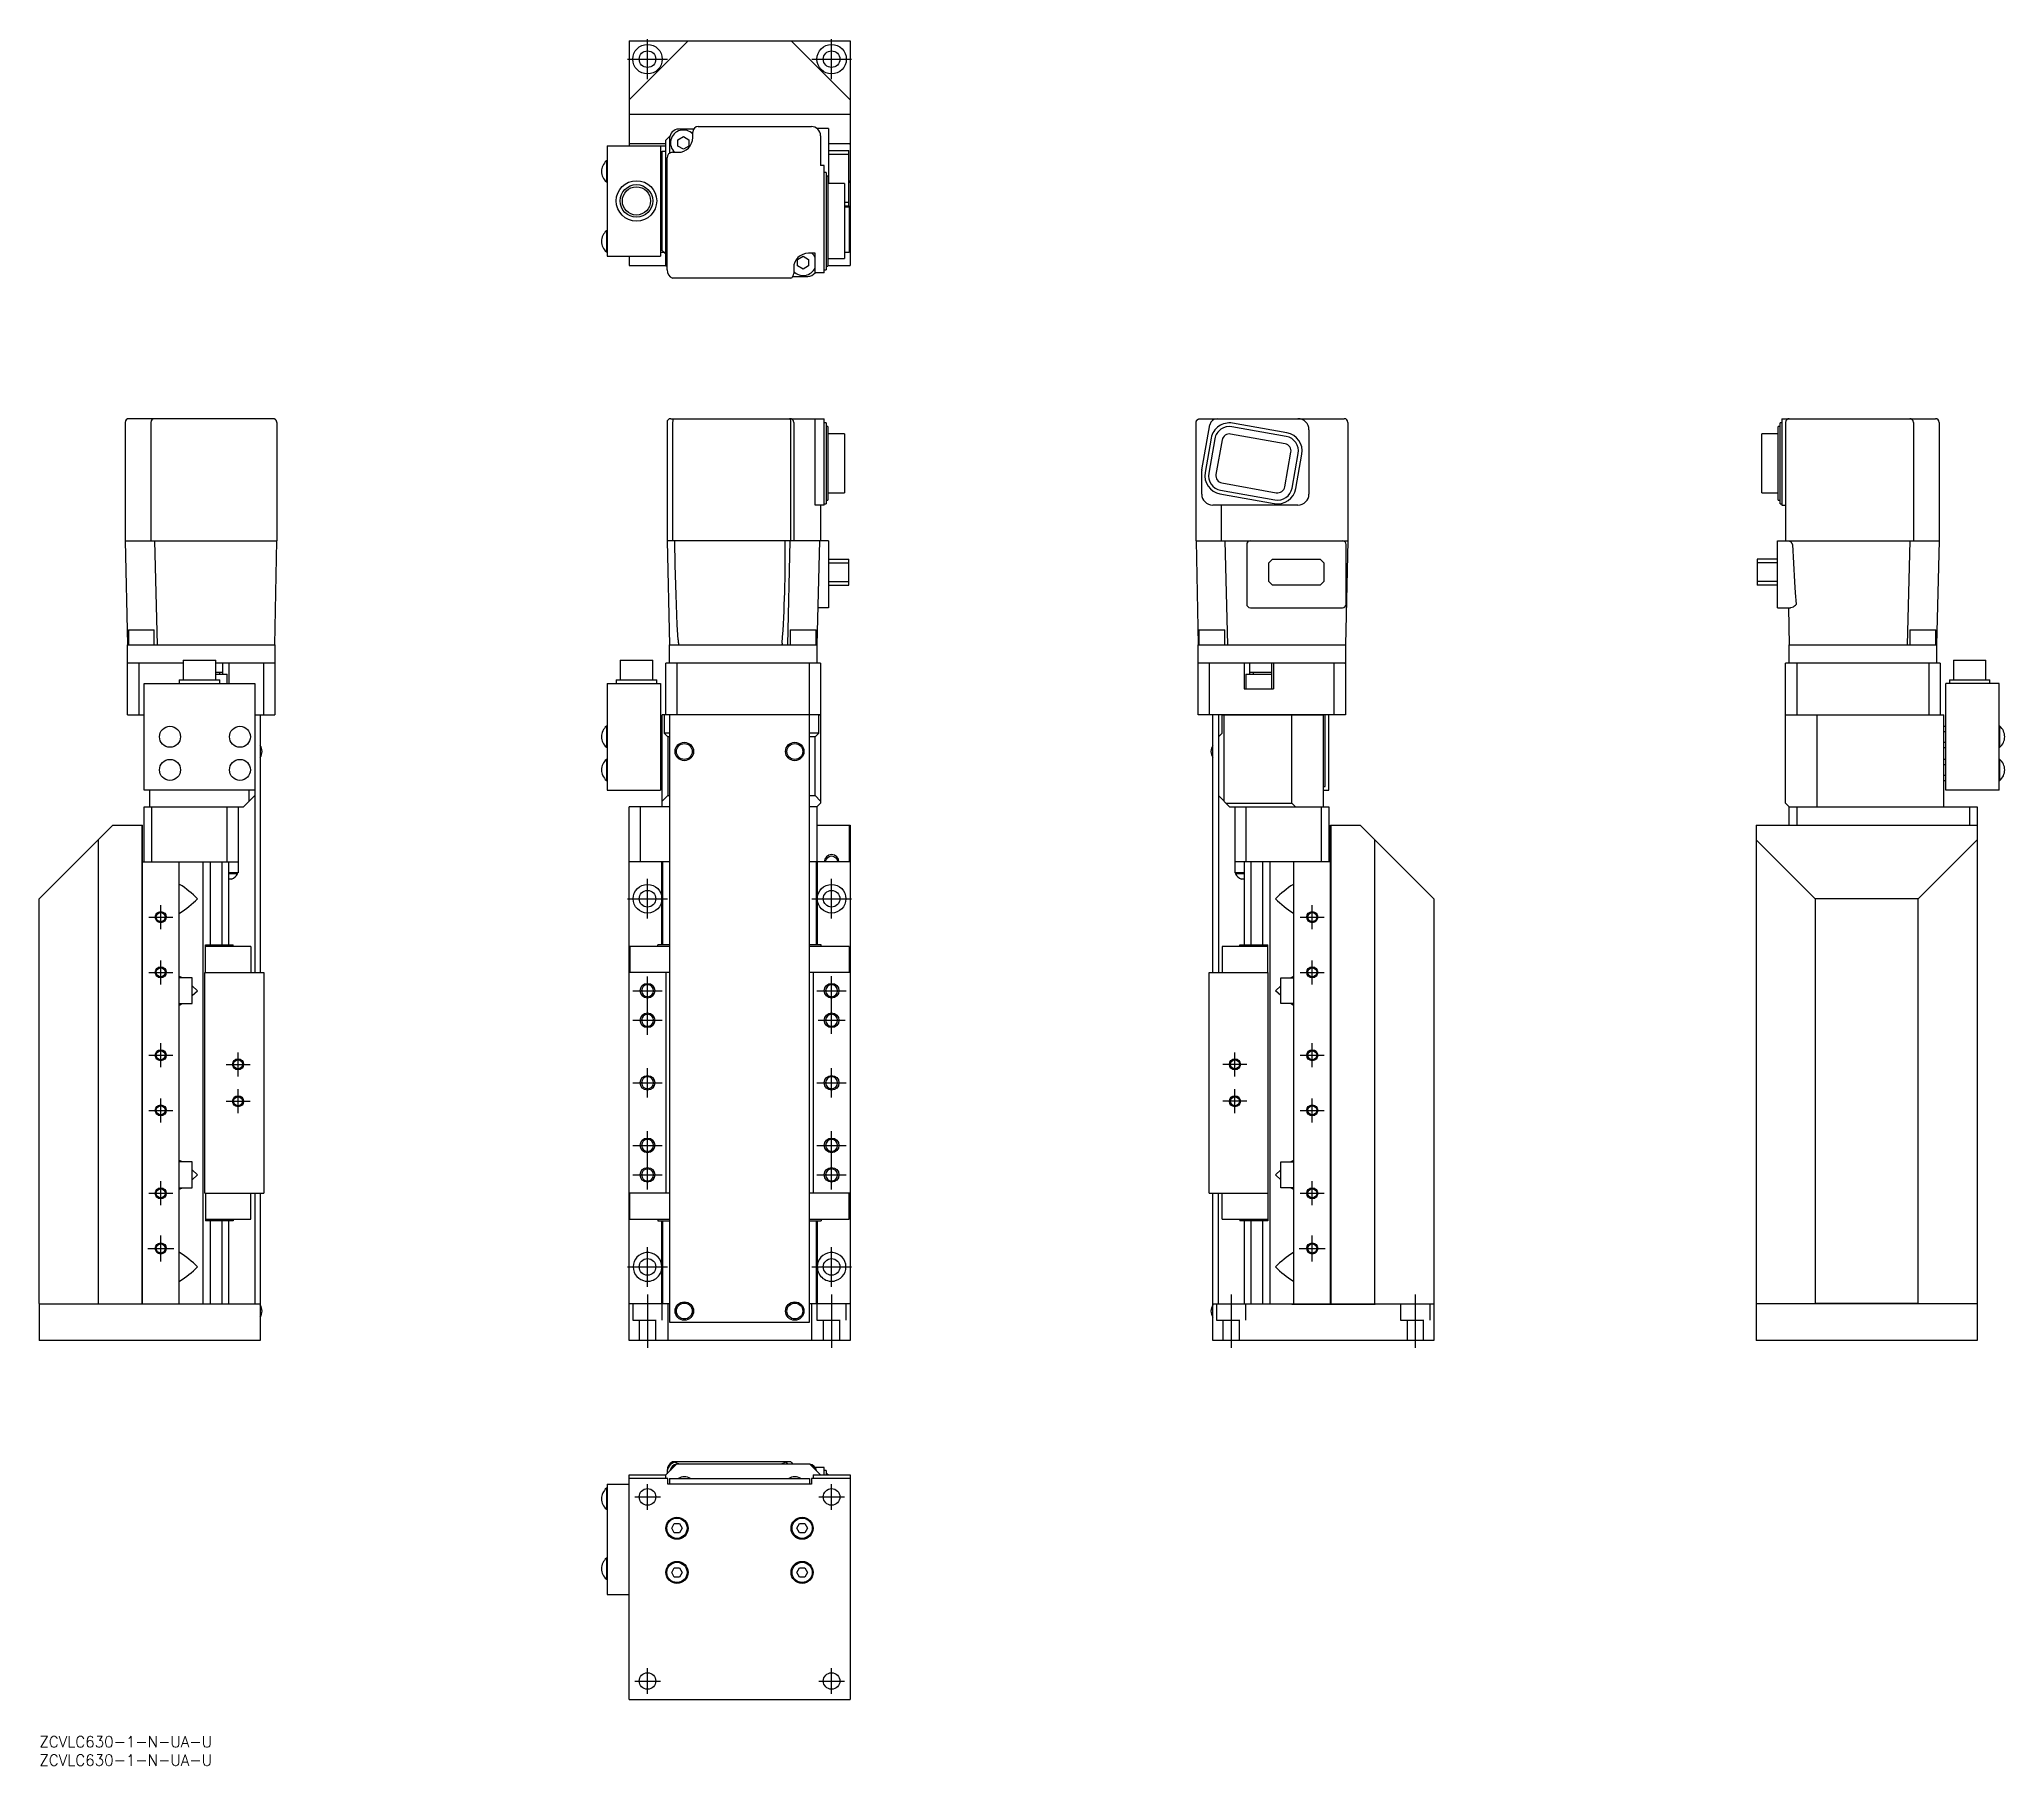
# Model space of a CAD drawing. Extents: x 0 to 534, y -8 to 461.
import ezdxf

# ---------------------------------------------------------------- set-up
doc = ezdxf.new("R2010")
doc.units = 0
doc.header["$LTSCALE"] = 0.5
doc.linetypes.add('CENTER', pattern=[50.8, 31.75, -6.35, 6.35, -6.35])
doc.linetypes.add('DASHED', pattern=[19.05, 12.7, -6.35])
for name, color, linetype in [('MSM_CENTER', 1, 'CENTER'), ('MSM_CONTINUOUS', 7, 'CONTINUOUS'), ('MSM_DASHED', 4, 'DASHED'), ('MSM_NARROW', 5, 'CONTINUOUS'), ('MSM_PART_NUMBER', 7, 'CONTINUOUS')]:
    doc.layers.add(name, color=color, linetype=linetype)
doc.styles.get("Standard").update_dxf_attribs({"font": 'txt.shx', "height": 3, "bigfont": 'bigfont.shx'})

# ---------------------------------------------------------------- blocks, each defined once
blk = doc.blocks.new('*U2')
at = {"layer": 'MSM_PART_NUMBER'}
blk.add_text('ZCVLC630-1-N-UA-U', height=3, dxfattribs=at).set_placement((0, -3))
blk = doc.blocks.new('*U3')
at = {"layer": 'MSM_PART_NUMBER'}
blk.add_text('ZCVLC630-1-N-UA-U', height=3, dxfattribs=at).set_placement((0, -8))

msp = doc.modelspace()

# ---------------------------------------------------------------- linework, layer by layer
at = {"layer": 'MSM_CENTER'}
for p, q in [((165.21, 450.14), (165.21, 460.94)), ((215.21, 450.14), (215.21, 460.94)), ((159.81, 455.54), (170.61, 455.54)), ((209.81, 455.54), (220.61, 455.54)), ((165.21, 222.09), (165.21, 232.89)), ((215.21, 222.09), (215.21, 232.89)), ((33, 219.24), (33, 225.74)), ((159.81, 227.49), (170.61, 227.49)), ((209.81, 227.49), (220.61, 227.49)), ((345.76, 219.24), (345.76, 225.74)), ((29.75, 222.49), (36.25, 222.49)), ((342.51, 222.49), (349.01, 222.49)), ((33, 204.24), (33, 210.74)), ((345.76, 204.24), (345.76, 210.74)), ((29.75, 207.49), (36.25, 207.49)), ((165.21, 190.49), (165.21, 206.49)), ((215.21, 190.84), (215.21, 206.49)), ((342.51, 207.49), (349.01, 207.49)), ((161.21, 202.49), (169.21, 202.49)), ((211.21, 202.49), (219.21, 202.49)), ((161.21, 194.49), (169.21, 194.49)), ((211.56, 194.49), (218.86, 194.49)), ((33, 181.74), (33, 188.24)), ((345.76, 181.74), (345.76, 188.24)), ((29.75, 184.99), (36.25, 184.99)), ((50.75, 182.49), (57.25, 182.49)), ((54, 179.24), (54, 185.74)), ((328.01, 182.49), (321.51, 182.49)), ((324.76, 179.24), (324.76, 185.74)), ((342.51, 184.99), (349.01, 184.99)), ((161.21, 177.49), (169.21, 177.49)), ((165.21, 173.49), (165.21, 181.49)), ((211.21, 177.49), (219.21, 177.49)), ((215.21, 173.49), (215.21, 181.49)), ((33, 166.74), (33, 173.24)), ((50.75, 172.49), (57.25, 172.49)), ((54, 169.24), (54, 175.74)), ((328.01, 172.49), (321.51, 172.49)), ((324.76, 169.24), (324.76, 175.74)), ((345.76, 166.74), (345.76, 173.24)), ((29.75, 169.99), (36.25, 169.99)), ((342.51, 169.99), (349.01, 169.99)), ((161.21, 160.49), (169.21, 160.49)), ((165.21, 148.49), (165.21, 164.49)), ((211.21, 160.49), (219.21, 160.49)), ((215.21, 148.49), (215.21, 164.49)), ((33, 144.24), (33, 150.74)), ((161.21, 152.49), (169.21, 152.49)), ((211.21, 152.49), (219.21, 152.49)), ((345.76, 144.24), (345.76, 150.74)), ((29.75, 147.49), (36.25, 147.49)), ((342.51, 147.49), (349.01, 147.49)), ((33, 128.99), (33, 135.99)), ((345.76, 128.99), (345.76, 135.99)), ((29.5, 132.49), (36.5, 132.49)), ((165.21, 122.09), (165.21, 132.89)), ((215.21, 122.09), (215.21, 132.89)), ((342.26, 132.49), (349.26, 132.49)), ((159.81, 127.49), (170.61, 127.49)), ((209.81, 127.49), (220.61, 127.49)), ((165.21, 119.99), (165.21, 105.49)), ((215.21, 119.99), (215.21, 105.49)), ((323.76, 119.99), (323.76, 105.49)), ((373.76, 119.99), (373.76, 105.49)), ((161.74, 65), (168.69, 65)), ((165.21, 61.52), (165.21, 68.48)), ((211.74, 65), (218.69, 65)), ((215.21, 61.52), (215.21, 68.48)), ((165.21, 11.52), (165.21, 18.47)), ((215.21, 11.52), (215.21, 18.47)), ((161.74, 15), (168.69, 15)), ((211.74, 15), (218.69, 15))]:
    msp.add_line(p, q, dxfattribs=at)
at = {"layer": 'MSM_CONTINUOUS'}
for p, q in [((160.21, 444.54), (176.21, 460.54)), ((160.21, 460.54), (160.21, 432.04)), ((160.21, 460.54), (220.21, 460.54)), ((204.21, 460.54), (220.21, 444.54)), ((220.21, 460.54), (220.21, 399.54)), ((160.21, 444.74), (160.31, 444.74)), ((160.31, 444.74), (160.31, 444.64)), ((220.21, 444.64), (220.11, 444.64)), ((220.21, 440.54), (160.21, 440.54)), ((160.21, 432.64), (160.31, 432.54)), ((170.21, 432.54), (160.21, 432.54)), ((171.28, 434.6), (170.21, 433.54)), ((170.21, 399.54), (170.21, 433.54)), ((171.21, 434.04), (171.21, 430.01)), ((173.21, 436.54), (173.15, 436.47)), ((173.45, 433.67), (174.95, 434.53)), ((173.45, 431.94), (173.45, 433.67)), ((177.74, 436.54), (173.71, 436.54)), ((174.95, 434.53), (176.45, 433.67)), ((176.45, 433.67), (176.45, 431.94)), ((177.51, 434.24), (177.51, 435.74)), ((179.01, 437.24), (209.71, 437.24)), ((214.41, 436.74), (211.21, 436.74)), ((212.21, 434.74), (212.21, 426.64)), ((214.41, 436.74), (214.41, 421.8)), ((220.21, 432.54), (214.41, 432.54)), ((220.11, 432.54), (220.21, 432.64)), ((154.21, 427.89), (154.05, 427.89)), ((154.05, 427.89), (154.05, 422.19)), ((154.21, 432.04), (154.21, 402.04)), ((154.21, 432.04), (170.21, 432.04)), ((168.71, 432.04), (168.71, 402.04)), ((169.21, 427.54), (168.71, 427.54)), ((169.21, 430.54), (170.21, 430.54)), ((169.21, 403.54), (169.21, 430.54)), ((170.21, 430.44), (169.21, 430.44)), ((170.51, 398.34), (170.51, 428.74)), ((172.01, 430.24), (173.51, 430.24)), ((174.95, 431.07), (173.45, 431.94)), ((176.45, 431.94), (174.95, 431.07)), ((214.41, 430.74), (219.91, 430.74)), ((214.41, 429.74), (219.91, 429.74)), ((219.91, 415.74), (219.91, 430.74)), ((154.05, 422.19), (154.21, 422.19)), ((169.21, 425.04), (168.71, 425.04)), ((169.21, 422.54), (168.71, 422.54)), ((213.21, 426.64), (212.21, 426.64)), ((213.21, 397.54), (213.21, 426.64)), ((213.71, 424.8), (213.21, 424.8)), ((213.71, 424.8), (213.71, 398.36)), ((214.21, 423.8), (213.71, 423.8)), ((214.21, 423.8), (214.21, 399.36)), ((218.71, 421.8), (214.21, 421.8)), ((218.71, 421.8), (218.71, 401.36)), ((219.91, 422.54), (220.21, 422.54)), ((220.11, 422.04), (220.11, 422.54)), ((220.21, 422.04), (220.11, 422.04)), ((170.51, 417.04), (170.21, 417.04)), ((218.71, 416.74), (219.91, 416.74)), ((218.71, 415.74), (219.91, 415.74)), ((220.21, 415.54), (218.71, 415.54)), ((218.71, 415.44), (220.01, 415.44)), ((220.01, 415.44), (220.01, 403.04)), ((154.21, 408.89), (154.05, 408.89)), ((154.05, 408.89), (154.05, 403.19)), ((169.21, 408.54), (168.71, 408.54)), ((169.21, 406.04), (168.71, 406.04)), ((170.21, 409.04), (170.51, 409.04)), ((154.05, 403.19), (154.21, 403.19)), ((154.21, 402.04), (168.71, 402.04)), ((160.21, 402.04), (160.21, 399.54)), ((169.21, 403.54), (168.71, 403.54)), ((170.21, 403.04), (168.71, 403.04)), ((169.21, 403.54), (170.21, 402.54)), ((205.98, 401.14), (207.48, 402.01)), ((205.98, 399.41), (205.98, 401.14)), ((207.48, 402.01), (208.98, 401.14)), ((210.71, 402.84), (208.91, 402.84)), ((208.98, 401.14), (208.98, 399.41)), ((210.71, 397.54), (210.71, 402.84)), ((214.21, 401.36), (218.71, 401.36)), ((220.01, 403.04), (218.71, 403.04)), ((160.21, 399.54), (170.21, 399.54)), ((170.21, 399.54), (170.51, 399.24)), ((204.16, 396.04), (172.03, 396.04)), ((204.68, 396.54), (208.71, 396.54)), ((204.91, 398.84), (204.91, 397.34)), ((207.48, 398.54), (205.98, 399.41)), ((208.98, 399.41), (207.48, 398.54)), ((209.21, 396.54), (209.28, 396.6)), ((213.21, 397.54), (210.71, 397.54)), ((213.21, 398.36), (213.71, 398.36)), ((213.71, 399.36), (214.21, 399.36)), ((214.21, 399.54), (220.21, 399.54)), ((63.5, 357.89), (24.3, 357.89)), ((63.51, 357.89), (63.5, 357.89)), ((63.54, 357.89), (63.51, 357.89)), ((63.57, 357.89), (63.54, 357.89)), ((63.6, 357.89), (63.57, 357.89)), ((63.63, 357.88), (63.6, 357.89)), ((63.66, 357.88), (63.63, 357.88)), ((63.69, 357.88), (63.66, 357.88)), ((63.71, 357.87), (63.69, 357.88)), ((63.74, 357.86), (63.71, 357.87)), ((63.78, 357.85), (63.74, 357.86)), ((63.82, 357.84), (63.78, 357.85)), ((63.86, 357.82), (63.82, 357.84)), ((63.9, 357.81), (63.86, 357.82)), ((63.94, 357.79), (63.9, 357.81)), ((63.98, 357.77), (63.94, 357.79)), ((64.01, 357.75), (63.98, 357.77)), ((64.05, 357.73), (64.01, 357.75)), ((64.07, 357.71), (64.05, 357.73)), ((64.1, 357.69), (64.07, 357.71)), ((64.13, 357.67), (64.1, 357.69)), ((171.51, 357.89), (213.21, 357.89)), ((172.13, 357.73), (172.17, 357.82)), ((172.17, 357.82), (172.25, 357.89)), ((172.25, 357.89), (172.26, 357.89)), ((203.9, 357.87), (203.81, 357.89)), ((203.98, 357.8), (203.9, 357.87)), ((204.04, 357.7), (203.98, 357.8)), ((210.71, 334.39), (210.71, 357.89)), ((213.21, 334.39), (213.21, 357.89)), ((314.64, 357.68), (314.67, 357.7)), ((314.67, 357.7), (314.7, 357.72)), ((314.7, 357.72), (314.73, 357.74)), ((314.73, 357.74), (314.76, 357.76)), ((314.76, 357.76), (314.8, 357.78)), ((314.8, 357.78), (314.84, 357.8)), ((314.84, 357.8), (314.87, 357.82)), ((314.87, 357.82), (314.91, 357.83)), ((314.91, 357.83), (314.95, 357.84)), ((314.95, 357.84), (314.99, 357.86)), ((314.99, 357.86), (315.02, 357.86)), ((315.02, 357.86), (315.05, 357.87)), ((315.05, 357.87), (315.09, 357.88)), ((315.09, 357.88), (315.12, 357.88)), ((315.12, 357.88), (315.15, 357.89)), ((315.15, 357.89), (315.18, 357.89)), ((315.18, 357.89), (315.22, 357.89)), ((315.22, 357.89), (315.25, 357.89)), ((315.25, 357.89), (315.26, 357.89)), ((315.26, 357.89), (354.46, 357.89)), ((473.36, 357.89), (473.36, 334.39)), ((473.36, 357.89), (515.06, 357.89)), ((23.3, 356.89), (23.3, 324.69)), ((30.3, 356.89), (30.3, 324.69)), ((64.15, 357.65), (64.13, 357.67)), ((64.18, 357.63), (64.15, 357.65)), ((64.2, 357.61), (64.18, 357.63)), ((64.22, 357.58), (64.2, 357.61)), ((64.25, 357.56), (64.22, 357.58)), ((64.27, 357.53), (64.25, 357.56)), ((64.29, 357.51), (64.27, 357.53)), ((64.31, 357.48), (64.29, 357.51)), ((64.33, 357.45), (64.31, 357.48)), ((64.35, 357.43), (64.33, 357.45)), ((64.36, 357.4), (64.35, 357.43)), ((64.38, 357.37), (64.36, 357.4)), ((64.39, 357.34), (64.38, 357.37)), ((64.41, 357.31), (64.39, 357.34)), ((64.42, 357.28), (64.41, 357.31)), ((64.43, 357.25), (64.42, 357.28)), ((64.45, 357.22), (64.43, 357.25)), ((64.46, 357.17), (64.45, 357.22)), ((64.47, 357.13), (64.46, 357.17)), ((64.48, 357.08), (64.47, 357.13)), ((64.49, 357.03), (64.48, 357.08)), ((64.5, 356.99), (64.49, 357.03)), ((64.5, 356.94), (64.5, 356.99)), ((64.5, 356.89), (64.5, 356.94)), ((64.5, 356.89), (64.5, 324.69)), ((170.51, 356.89), (170.51, 324.69)), ((172.03, 356.89), (172.03, 324.69)), ((204.16, 324.69), (204.16, 356.89)), ((204.91, 356.89), (204.91, 324.69)), ((213.71, 356.74), (213.21, 356.74)), ((213.71, 356.74), (213.71, 334.76)), ((214.21, 355.74), (213.71, 355.74)), ((214.21, 355.74), (214.21, 335.76)), ((218.71, 353.74), (214.21, 353.74)), ((218.71, 353.74), (218.71, 337.76)), ((314.26, 356.99), (314.27, 357.03)), ((314.26, 356.94), (314.26, 356.99)), ((314.26, 356.89), (314.26, 356.94)), ((314.26, 324.69), (314.26, 356.89)), ((314.27, 357.08), (314.28, 357.12)), ((314.27, 357.03), (314.27, 357.08)), ((314.28, 357.12), (314.29, 357.17)), ((314.29, 357.17), (314.31, 357.21)), ((314.31, 357.21), (314.32, 357.24)), ((314.32, 357.24), (314.33, 357.27)), ((314.33, 357.27), (314.34, 357.3)), ((314.34, 357.3), (314.36, 357.33)), ((314.36, 357.33), (314.37, 357.36)), ((314.37, 357.36), (314.39, 357.39)), ((314.39, 357.39), (314.41, 357.42)), ((314.41, 357.42), (314.42, 357.45)), ((314.42, 357.45), (314.44, 357.47)), ((314.44, 357.47), (314.46, 357.5)), ((314.46, 357.5), (314.48, 357.53)), ((314.48, 357.53), (314.5, 357.55)), ((314.5, 357.55), (314.52, 357.57)), ((314.52, 357.57), (314.55, 357.6)), ((314.55, 357.6), (314.57, 357.62)), ((314.57, 357.62), (314.59, 357.64)), ((314.59, 357.64), (314.62, 357.66)), ((314.62, 357.66), (314.64, 357.68)), ((315.77, 343.98), (317.96, 356.24)), ((318.33, 352.62), (316.66, 343.27)), ((319.31, 352.45), (317.64, 343.1)), ((338.37, 351.08), (323.6, 353.71)), ((338.72, 353.04), (323.96, 355.68)), ((338.9, 354.03), (324.13, 356.67)), ((344.86, 354.89), (344.86, 337.39)), ((355.46, 356.89), (355.46, 324.69)), ((472.36, 353.74), (467.86, 353.74)), ((467.86, 337.76), (467.86, 353.74)), ((472.86, 355.74), (472.36, 355.74)), ((472.36, 335.76), (472.36, 355.74)), ((473.36, 356.74), (472.86, 356.74)), ((472.86, 334.76), (472.86, 356.74)), ((474.36, 356.89), (474.36, 324.69)), ((509.06, 356.89), (509.06, 324.69)), ((516.06, 356.89), (516.06, 324.69)), ((321.28, 352.1), (319.61, 342.74)), ((338.32, 339.4), (339.99, 348.76)), ((340.29, 339.05), (341.96, 348.4)), ((341.27, 338.88), (342.94, 348.23)), ((315.76, 337.39), (315.76, 343.8)), ((214.21, 337.76), (218.71, 337.76)), ((320.7, 337.47), (335.47, 334.83)), ((320.88, 338.45), (335.65, 335.82)), ((321.23, 340.42), (336, 337.79)), ((467.86, 337.76), (472.36, 337.76)), ((213.21, 334.39), (210.71, 334.39)), ((212.21, 334.39), (212.21, 324.69)), ((213.21, 334.76), (213.71, 334.76)), ((213.71, 335.76), (214.21, 335.76)), ((341.86, 334.39), (318.76, 334.39)), ((321.06, 334.39), (321.06, 324.69)), ((472.36, 335.76), (472.86, 335.76)), ((472.86, 334.76), (473.36, 334.76)), ((473.36, 334.39), (474.36, 334.39)), ((23.3, 324.69), (24, 296.49)), ((23.3, 324.69), (64.5, 324.69)), ((31.3, 324.69), (32, 296.49)), ((64, 296.49), (64.5, 324.69)), ((170.51, 324.69), (171.21, 296.49)), ((214.41, 324.69), (170.51, 324.69)), ((172.76, 318.14), (172.6, 324.69)), ((203.91, 324.69), (203.21, 296.49)), ((211.91, 324.69), (211.21, 296.49)), ((214.41, 324.69), (214.41, 306.54)), ((314.26, 324.69), (314.76, 296.49)), ((314.26, 324.69), (355.46, 324.69)), ((322.06, 324.69), (322.76, 296.49)), ((327.96, 323.69), (327.96, 307.54)), ((355.46, 324.69), (354.76, 296.49)), ((354.96, 307.54), (354.96, 323.69)), ((472.16, 324.69), (516.06, 324.69)), ((472.16, 306.54), (472.16, 324.69)), ((475.15, 324.69), (475.25, 324.68)), ((475.25, 324.68), (475.37, 324.64)), ((476.08, 324.03), (476.14, 323.92)), ((476.14, 323.92), (476.17, 323.81)), ((476.17, 323.81), (476.19, 323.69)), ((476.19, 323.69), (476.74, 313.57)), ((508.06, 324.69), (507.36, 296.49)), ((516.06, 324.69), (515.36, 296.49)), ((172.98, 310.01), (172.76, 318.14)), ((214.41, 319.69), (219.91, 319.69)), ((214.41, 318.69), (219.91, 318.69)), ((219.91, 312.69), (219.91, 319.69)), ((333.96, 318.69), (334.96, 319.69)), ((333.96, 313.69), (333.96, 318.69)), ((334.96, 319.69), (347.96, 319.69)), ((347.96, 319.69), (348.96, 318.69)), ((348.96, 318.69), (348.96, 313.69)), ((472.16, 319.69), (466.66, 319.69)), ((466.66, 319.69), (466.66, 312.69)), ((472.16, 318.69), (466.66, 318.69)), ((173.27, 301.88), (172.98, 310.01)), ((214.41, 313.69), (219.91, 313.69)), ((214.41, 312.69), (219.91, 312.69)), ((334.96, 312.69), (333.96, 313.69)), ((347.96, 312.69), (334.96, 312.69)), ((348.96, 313.69), (347.96, 312.69)), ((472.16, 313.69), (466.66, 313.69)), ((472.16, 312.69), (466.66, 312.69)), ((476.74, 313.57), (476.95, 310.55)), ((476.95, 310.55), (477.22, 307.54)), ((214.41, 306.54), (211.46, 306.54)), ((328.96, 306.54), (353.96, 306.54)), ((472.16, 306.54), (475.7, 306.54)), ((475.11, 306.54), (475.36, 296.49)), ((475.79, 306.55), (475.7, 306.54)), ((477.15, 307.33), (477.08, 307.24)), ((477.21, 307.44), (477.15, 307.33)), ((477.22, 307.54), (477.21, 307.44)), ((24.24, 300.49), (31.24, 300.49)), ((24.24, 300.49), (24.24, 296.49)), ((31.24, 296.49), (31.24, 300.49)), ((173.49, 297.82), (173.27, 301.88)), ((203.98, 300.49), (210.98, 300.49)), ((203.98, 300.49), (203.98, 296.49)), ((210.98, 296.49), (210.98, 300.49)), ((314.99, 300.49), (321.99, 300.49)), ((314.99, 300.49), (314.99, 296.49)), ((321.99, 296.49), (321.99, 300.49)), ((508.12, 300.49), (515.12, 300.49)), ((508.12, 300.49), (508.12, 296.49)), ((515.12, 296.49), (515.12, 300.49)), ((24, 291.59), (24, 296.49)), ((24, 296.49), (64, 296.49)), ((64, 296.49), (64, 291.59)), ((171.21, 291.59), (171.21, 296.49)), ((171.21, 296.49), (211.21, 296.49)), ((173.71, 296.49), (173.65, 296.59)), ((201.73, 296.51), (201.71, 296.49)), ((201.76, 296.61), (201.73, 296.51)), ((201.79, 296.76), (201.76, 296.61)), ((201.81, 296.89), (201.79, 296.76)), ((211.21, 296.49), (211.21, 291.59)), ((314.76, 291.59), (314.76, 296.49)), ((314.76, 296.49), (354.76, 296.49)), ((354.76, 296.49), (354.76, 291.59)), ((475.36, 291.59), (475.36, 296.49)), ((475.36, 296.49), (515.36, 296.49)), ((515.36, 296.49), (515.36, 291.59)), ((24.1, 291.49), (24, 291.59)), ((24, 291.59), (39.08, 291.59)), ((24, 277.49), (24, 291.49)), ((39.08, 291.49), (24, 291.49)), ((27, 291.49), (27, 277.49)), ((39.08, 292.29), (39.08, 286.99)), ((39.08, 292.29), (47.92, 292.29)), ((47.92, 286.99), (47.92, 292.29)), ((47.92, 291.59), (64, 291.59)), ((64, 291.49), (47.92, 291.49)), ((47.92, 288.99), (49.89, 288.99)), ((47.92, 288.49), (51, 288.49)), ((49, 288.49), (49, 288.99)), ((49.89, 288.49), (49.89, 291.49)), ((51, 285.99), (51, 288.49)), ((51.5, 291.49), (51.5, 285.99)), ((61, 277.49), (61, 291.49)), ((64, 291.59), (63.9, 291.49)), ((64, 291.49), (64, 277.49)), ((157.79, 292.29), (166.64, 292.29)), ((157.79, 292.29), (157.79, 286.99)), ((166.64, 286.99), (166.64, 292.29)), ((170.21, 277.49), (170.21, 291.49)), ((212.21, 291.49), (170.21, 291.49)), ((171.21, 291.59), (171.31, 291.49)), ((171.21, 291.59), (211.21, 291.59)), ((173.21, 291.49), (173.21, 277.49)), ((209.21, 112.49), (209.21, 291.49)), ((211.11, 291.49), (211.21, 291.59)), ((212.21, 291.49), (212.21, 277.49)), ((314.76, 291.59), (314.86, 291.49)), ((314.76, 291.59), (354.76, 291.59)), ((314.76, 277.49), (314.76, 291.49)), ((354.76, 291.49), (314.76, 291.49)), ((317.76, 291.49), (317.76, 277.49)), ((327.26, 291.49), (327.26, 284.49)), ((327.76, 288.49), (334.76, 288.49)), ((327.76, 288.49), (327.76, 284.49)), ((328.86, 288.49), (328.86, 291.49)), ((328.86, 288.99), (334.72, 288.99)), ((329.76, 288.99), (329.76, 288.49)), ((334.72, 291.49), (334.72, 288.49)), ((334.76, 284.49), (334.76, 288.49)), ((335.26, 291.49), (335.26, 284.49)), ((351.76, 277.49), (351.76, 291.49)), ((354.66, 291.49), (354.76, 291.59)), ((354.76, 291.49), (354.76, 277.49)), ((474.36, 277.49), (474.36, 291.49)), ((516.36, 291.49), (474.36, 291.49)), ((475.46, 291.49), (475.36, 291.59)), ((475.36, 291.59), (515.36, 291.59)), ((477.36, 291.49), (477.36, 277.49)), ((513.36, 277.49), (513.36, 291.49)), ((515.36, 291.59), (515.26, 291.49)), ((516.36, 291.49), (516.36, 277.49)), ((519.93, 292.29), (528.78, 292.29)), ((519.93, 292.29), (519.93, 286.99)), ((528.78, 286.99), (528.78, 292.29)), ((28.5, 256.99), (28.5, 285.99)), ((28.5, 285.99), (58.5, 285.99)), ((38, 286.99), (38, 285.99)), ((38, 286.99), (49, 286.99)), ((49, 285.99), (49, 286.99)), ((58.5, 285.99), (58.5, 207.49)), ((154.21, 285.99), (168.71, 285.99)), ((154.21, 285.99), (154.21, 256.99)), ((156.71, 286.99), (167.71, 286.99)), ((156.71, 286.99), (156.71, 285.99)), ((167.71, 285.99), (167.71, 286.99)), ((168.71, 285.99), (168.71, 256.99)), ((327.26, 284.49), (335.26, 284.49)), ((517.86, 256.99), (517.86, 285.99)), ((532.36, 285.99), (517.86, 285.99)), ((518.86, 286.99), (529.86, 286.99)), ((518.86, 286.99), (518.86, 285.99)), ((529.86, 285.99), (529.86, 286.99)), ((532.36, 256.99), (532.36, 285.99)), ((24, 277.49), (28.5, 277.49)), ((58.6, 277.49), (58.5, 277.39)), ((58.5, 277.49), (64, 277.49)), ((60, 277.49), (60, 207.49)), ((154.21, 274.34), (154.05, 274.34)), ((154.05, 274.34), (154.05, 268.64)), ((169.21, 274.38), (168.71, 274.38)), ((169.21, 272.94), (168.71, 272.94)), ((169.21, 252.49), (169.21, 277.49)), ((212.21, 277.49), (169.21, 277.49)), ((169.71, 277.49), (169.71, 272.49)), ((169.71, 272.49), (170.71, 271.49)), ((171.21, 272.49), (169.71, 272.49)), ((171.21, 277.49), (171.21, 112.49)), ((211.71, 272.49), (209.21, 272.49)), ((210.71, 271.49), (211.71, 272.49)), ((211.71, 277.39), (211.57, 277.49)), ((211.71, 272.49), (211.71, 277.39)), ((212.21, 277.39), (211.71, 277.39)), ((212.11, 277.49), (212.21, 277.39)), ((212.21, 277.39), (212.21, 253.49)), ((354.76, 277.49), (314.76, 277.49)), ((318.76, 207.49), (318.76, 277.49)), ((320.26, 277.39), (320.16, 277.49)), ((320.26, 277.49), (320.26, 207.49)), ((320.26, 271.49), (321.26, 272.49)), ((321.26, 272.49), (321.26, 277.49)), ((348.76, 277.39), (321.26, 277.39)), ((321.8, 277.49), (321.76, 277.39)), ((321.76, 277.39), (321.76, 253.99)), ((340.26, 277.39), (340.21, 277.49)), ((340.26, 253.49), (340.26, 277.39)), ((348.66, 277.49), (348.76, 277.39)), ((348.76, 277.39), (348.76, 252.49)), ((349.26, 257.99), (349.26, 277.49)), ((350.26, 256.99), (350.26, 277.49)), ((474.36, 277.39), (474.46, 277.49)), ((474.36, 277.49), (517.36, 277.49)), ((474.36, 253.49), (474.36, 277.39)), ((517.36, 277.39), (474.36, 277.39)), ((482.9, 277.49), (482.86, 277.39)), ((482.86, 277.39), (482.86, 252.49)), ((517.36, 252.49), (517.36, 277.49)), ((517.36, 274.38), (517.86, 274.38)), ((517.36, 272.94), (517.86, 272.94)), ((532.52, 274.34), (532.36, 274.34)), ((532.52, 268.64), (532.52, 274.34)), ((154.05, 268.64), (154.21, 268.64)), ((169.21, 270.05), (168.71, 270.05)), ((169.21, 268.61), (168.71, 268.61)), ((170.71, 271.49), (170.71, 255.49)), ((171.21, 271.49), (170.71, 271.49)), ((210.71, 271.49), (209.21, 271.49)), ((210.71, 255.49), (210.71, 271.49)), ((517.36, 270.05), (517.86, 270.05)), ((517.36, 268.61), (517.86, 268.61)), ((532.36, 268.64), (532.52, 268.64)), ((154.05, 265.34), (154.05, 259.64)), ((154.21, 265.34), (154.05, 265.34)), ((169.21, 265.38), (168.71, 265.38)), ((169.21, 263.94), (168.71, 263.94)), ((517.36, 265.38), (517.86, 265.38)), ((517.36, 263.94), (517.86, 263.94)), ((532.52, 265.34), (532.36, 265.34)), ((532.52, 259.64), (532.52, 265.34)), ((58.5, 256.99), (28.5, 256.99)), ((30, 252.49), (30, 256.99)), ((57, 253.99), (57, 256.99)), ((154.05, 259.64), (154.21, 259.64)), ((154.21, 256.99), (168.71, 256.99)), ((169.21, 261.05), (168.71, 261.05)), ((169.21, 259.61), (168.71, 259.61)), ((348.76, 257.99), (349.26, 257.99)), ((348.76, 256.99), (350.26, 256.99)), ((517.36, 261.05), (517.86, 261.05)), ((517.36, 259.61), (517.86, 259.61)), ((532.36, 256.99), (517.86, 256.99)), ((532.36, 259.64), (532.52, 259.64)), ((28.5, 237.49), (28.5, 252.49)), ((28.5, 252.49), (55.5, 252.49)), ((30.5, 252.49), (30.5, 237.49)), ((51, 237.49), (51, 252.49)), ((54, 252.49), (54, 234.49)), ((55.5, 252.49), (58.5, 255.49)), ((171.21, 252.49), (160.21, 252.49)), ((160.21, 107.49), (160.21, 252.49)), ((163.21, 252.49), (163.21, 237.49)), ((169.21, 253.99), (170.71, 255.49)), ((170.71, 255.49), (171.21, 255.49)), ((209.21, 255.49), (210.71, 255.49)), ((211.21, 252.49), (209.21, 252.49)), ((210.71, 255.49), (212.21, 253.99)), ((211.21, 252.49), (212.21, 253.49)), ((211.21, 252.49), (211.21, 237.49)), ((323.26, 252.49), (320.26, 255.49)), ((322.26, 253.49), (340.26, 253.49)), ((323.26, 252.49), (350.26, 252.49)), ((324.76, 252.49), (324.76, 234.49)), ((327.76, 252.49), (327.76, 237.49)), ((341.26, 252.49), (340.26, 253.49)), ((348.26, 237.49), (348.26, 252.49)), ((350.26, 252.49), (350.26, 237.49)), ((475.36, 252.49), (474.36, 253.49)), ((475.36, 247.49), (475.36, 252.49)), ((475.36, 252.49), (526.36, 252.49)), ((477.36, 252.49), (477.36, 247.49)), ((524.36, 247.49), (524.36, 252.49)), ((526.36, 252.49), (526.36, 107.49)), ((20, 247.49), (0, 227.49)), ((20, 247.49), (28, 247.49)), ((27.9, 117.49), (27.9, 247.49)), ((28, 117.49), (28, 247.49)), ((211.21, 247.49), (220.21, 247.49)), ((220.11, 237.49), (220.11, 247.49)), ((220.21, 247.49), (220.21, 107.49)), ((350.76, 247.49), (358.76, 247.49)), ((350.76, 117.49), (350.76, 247.49)), ((350.86, 247.49), (350.86, 117.49)), ((378.76, 227.49), (358.76, 247.49)), ((466.36, 247.49), (526.36, 247.49)), ((466.36, 247.49), (466.36, 107.49)), ((16, 243.49), (16, 117.49)), ((362.76, 117.49), (362.76, 243.49)), ((482.36, 227.49), (466.36, 243.49)), ((526.36, 243.49), (510.36, 227.49)), ((28, 237.49), (54, 237.49)), ((38, 117.49), (38, 237.49)), ((44.5, 117.49), (44.5, 237.49)), ((46.46, 214.99), (46.46, 237.49)), ((49.54, 237.49), (49.54, 214.99)), ((51.5, 214.99), (51.5, 237.49)), ((171.21, 237.49), (160.21, 237.49)), ((169.11, 214.99), (169.11, 237.49)), ((169.41, 214.99), (169.41, 237.49)), ((220.21, 237.49), (209.21, 237.49)), ((211.01, 237.49), (211.01, 214.99)), ((211.31, 237.49), (211.31, 214.99)), ((350.76, 237.49), (324.76, 237.49)), ((327.26, 237.49), (327.26, 214.99)), ((329.22, 214.99), (329.22, 237.49)), ((332.29, 237.49), (332.29, 214.99)), ((334.26, 237.49), (334.26, 117.49)), ((340.76, 117.49), (340.76, 237.49)), ((38, 231.23), (38.12, 231.39)), ((54, 234.49), (51.5, 234.49)), ((53.85, 234.29), (51.5, 234.29)), ((52.22, 232.84), (51.5, 232.84)), ((53.85, 234.29), (53.85, 234.49)), ((327.26, 234.49), (324.76, 234.49)), ((324.91, 234.49), (324.91, 234.29)), ((327.26, 234.29), (324.91, 234.29)), ((327.26, 232.84), (326.53, 232.84)), ((340.76, 231.23), (340.63, 231.39)), ((0, 117.59), (0, 227.49)), ((378.76, 227.49), (378.76, 117.59)), ((510.36, 227.49), (482.36, 227.49)), ((482.36, 227.49), (482.36, 117.59)), ((510.36, 117.59), (510.36, 227.49)), ((38, 223.75), (38.12, 223.59)), ((340.76, 223.75), (340.63, 223.59)), ((45.1, 214.99), (52.7, 214.99)), ((45.1, 207.49), (45.1, 214.99)), ((57.5, 214.49), (45.1, 214.49)), ((46.98, 214.49), (46.98, 214.99)), ((49.02, 214.49), (49.02, 214.99)), ((52.7, 214.49), (52.7, 214.99)), ((57.5, 214.49), (57.5, 207.49)), ((160.41, 214.49), (160.41, 207.49)), ((171.21, 214.49), (160.41, 214.49)), ((168.01, 214.49), (168.01, 214.99)), ((171.21, 214.99), (168.01, 214.99)), ((212.41, 214.99), (209.21, 214.99)), ((220.01, 214.49), (209.21, 214.49)), ((212.41, 214.49), (212.41, 214.99)), ((220.01, 214.49), (220.01, 207.49)), ((321.26, 214.49), (321.26, 207.49)), ((333.66, 214.49), (321.26, 214.49)), ((326.06, 214.49), (326.06, 214.99)), ((326.06, 214.99), (333.66, 214.99)), ((329.73, 214.49), (329.73, 214.99)), ((331.78, 214.49), (331.78, 214.99)), ((333.66, 207.49), (333.66, 214.99)), ((38.12, 206.39), (38, 206.23)), ((41.5, 205.99), (38, 205.99)), ((38.87, 205.99), (38.12, 206.39)), ((41.5, 198.99), (41.5, 205.99)), ((43, 202.49), (41.5, 203.81)), ((45, 147.49), (45, 207.49)), ((45, 207.49), (61, 207.49)), ((61, 207.49), (61, 147.49)), ((171.21, 207.49), (160.21, 207.49)), ((170.21, 207.49), (170.21, 147.49)), ((220.21, 207.49), (209.21, 207.49)), ((210.21, 207.49), (210.21, 147.49)), ((317.76, 147.49), (317.76, 207.49)), ((317.76, 207.49), (333.76, 207.49)), ((333.76, 147.49), (333.76, 207.49)), ((335.76, 202.49), (337.26, 203.81)), ((337.26, 198.99), (337.26, 205.99)), ((337.26, 205.99), (340.76, 205.99)), ((339.88, 205.99), (340.63, 206.39)), ((340.63, 206.39), (340.76, 206.23)), ((38, 198.99), (41.5, 198.99)), ((38, 198.75), (38.12, 198.59)), ((38.12, 198.59), (38.87, 198.99)), ((41.5, 201.17), (43, 202.49)), ((337.26, 201.17), (335.76, 202.49)), ((340.76, 198.99), (337.26, 198.99)), ((340.63, 198.59), (339.88, 198.99)), ((340.76, 198.75), (340.63, 198.59)), ((38.12, 156.39), (38, 156.23)), ((41.5, 155.99), (38, 155.99)), ((38.87, 155.99), (38.12, 156.39)), ((41.5, 148.99), (41.5, 155.99)), ((337.26, 148.99), (337.26, 155.99)), ((337.26, 155.99), (340.76, 155.99)), ((339.88, 155.99), (340.63, 156.39)), ((340.63, 156.39), (340.76, 156.23)), ((43, 152.49), (41.5, 153.81)), ((41.5, 151.17), (43, 152.49)), ((335.76, 152.49), (337.26, 153.81)), ((337.26, 151.17), (335.76, 152.49)), ((38, 148.99), (41.5, 148.99)), ((38, 148.75), (38.12, 148.59)), ((38.12, 148.59), (38.87, 148.99)), ((45, 147.49), (61, 147.49)), ((45.1, 147.49), (45.1, 139.99)), ((57.5, 140.49), (57.5, 147.49)), ((58.5, 147.49), (58.5, 117.49)), ((60, 147.49), (60, 107.49)), ((171.21, 147.49), (160.21, 147.49)), ((160.41, 140.49), (160.41, 147.49)), ((220.21, 147.49), (209.21, 147.49)), ((220.01, 140.49), (220.01, 147.49)), ((317.76, 147.49), (333.76, 147.49)), ((318.76, 107.49), (318.76, 147.49)), ((320.26, 117.49), (320.26, 147.49)), ((321.26, 140.49), (321.26, 147.49)), ((333.66, 147.49), (333.66, 139.99)), ((340.76, 148.99), (337.26, 148.99)), ((340.63, 148.59), (339.88, 148.99)), ((340.76, 148.75), (340.63, 148.59)), ((45.1, 140.49), (57.5, 140.49)), ((52.7, 139.99), (45.1, 139.99)), ((46.46, 117.49), (46.46, 139.99)), ((46.98, 140.49), (46.98, 139.99)), ((49.02, 140.49), (49.02, 139.99)), ((49.54, 139.99), (49.54, 117.49)), ((51.5, 117.49), (51.5, 139.99)), ((52.7, 140.49), (52.7, 139.99)), ((160.41, 140.49), (171.21, 140.49)), ((168.01, 140.49), (168.01, 139.99)), ((168.01, 139.99), (171.21, 139.99)), ((169.11, 117.49), (169.11, 139.99)), ((169.41, 117.49), (169.41, 139.99)), ((209.21, 140.49), (220.01, 140.49)), ((209.21, 139.99), (212.41, 139.99)), ((211.01, 139.99), (211.01, 117.49)), ((211.31, 139.99), (211.31, 117.49)), ((212.41, 140.49), (212.41, 139.99)), ((321.26, 140.49), (333.66, 140.49)), ((326.06, 140.49), (326.06, 139.99)), ((333.66, 139.99), (326.06, 139.99)), ((327.26, 139.99), (327.26, 117.49)), ((329.22, 117.49), (329.22, 139.99)), ((329.73, 140.49), (329.73, 139.99)), ((331.78, 140.49), (331.78, 139.99)), ((332.29, 139.99), (332.29, 117.49)), ((38, 131.23), (38.12, 131.39)), ((340.76, 131.23), (340.63, 131.39)), ((38, 123.75), (38.12, 123.59)), ((340.76, 123.75), (340.63, 123.59)), ((0, 117.59), (0.1, 117.49)), ((0, 117.49), (0, 107.49)), ((0, 117.49), (60, 117.49)), ((15.8, 117.39), (15.8, 117.49)), ((38.5, 117.39), (38.5, 117.49)), ((171.21, 117.49), (160.21, 117.49)), ((170.71, 117.49), (170.71, 107.49)), ((220.21, 117.49), (209.21, 117.49)), ((209.71, 117.49), (209.71, 107.49)), ((318.76, 117.49), (378.76, 117.49)), ((340.26, 117.39), (340.26, 117.49)), ((362.86, 117.39), (362.86, 117.49)), ((378.66, 117.49), (378.76, 117.59)), ((378.76, 117.49), (378.76, 107.49)), ((526.36, 117.49), (466.36, 117.49)), ((482.26, 117.49), (482.36, 117.59)), ((510.36, 117.59), (482.36, 117.59)), ((510.36, 117.59), (510.46, 117.49)), ((38.5, 117.39), (15.8, 117.39)), ((171.21, 112.49), (209.21, 112.49)), ((340.26, 117.39), (362.86, 117.39)), ((60, 107.49), (0, 107.49)), ((220.21, 107.49), (160.21, 107.49)), ((378.76, 107.49), (318.76, 107.49)), ((526.36, 107.49), (466.36, 107.49)), ((160.21, 71), (170.21, 71)), ((160.21, 10), (160.21, 71)), ((170.71, 70), (160.21, 70)), ((173.21, 74), (170.21, 71)), ((170.21, 70), (170.21, 71)), ((170.51, 72.2), (170.51, 71.3)), ((170.71, 68.5), (170.71, 70)), ((171.21, 70), (209.21, 70)), ((171.21, 70), (171.21, 68.5)), ((204.16, 74.5), (172.03, 74.5)), ((172.76, 74.38), (172.6, 74.5)), ((172.98, 74.24), (172.76, 74.38)), ((173.27, 74.1), (172.98, 74.24)), ((173.21, 74), (209.21, 74)), ((173.49, 74.02), (173.27, 74.1)), ((173.54, 74.01), (173.49, 74.02)), ((173.57, 74.01), (173.54, 74.01)), ((173.61, 74.01), (173.57, 74.01)), ((173.63, 74), (173.61, 74.01)), ((173.65, 74), (173.63, 74)), ((173.66, 74), (173.65, 74)), ((173.65, 74), (173.65, 74)), ((173.67, 74), (173.66, 74)), ((173.66, 74), (173.66, 74)), ((173.68, 74), (173.67, 74)), ((173.67, 74), (173.67, 74)), ((173.69, 74), (173.68, 74)), ((173.68, 74), (173.68, 74)), ((173.68, 74), (173.68, 74)), ((173.7, 74), (173.69, 74)), ((173.69, 74), (173.69, 74)), ((173.69, 74), (173.69, 74)), ((173.69, 74), (173.69, 74)), ((173.69, 74), (173.69, 74)), ((173.71, 74), (173.7, 74)), ((173.7, 74), (173.7, 74)), ((173.7, 74), (173.7, 74)), ((173.7, 74), (173.7, 74)), ((173.7, 74), (173.7, 74)), ((173.7, 74), (173.7, 74)), ((173.7, 74), (173.7, 74)), ((173.7, 74), (173.7, 74)), ((173.7, 74), (173.7, 74)), ((173.71, 74), (173.71, 74)), ((173.71, 74), (173.71, 74)), ((173.71, 74), (173.71, 74)), ((173.71, 74), (173.71, 74)), ((173.71, 74), (173.71, 74)), ((173.71, 74), (173.71, 74)), ((173.71, 74), (173.71, 74)), ((173.71, 74), (173.71, 74)), ((201.72, 74), (201.71, 74)), ((201.71, 74), (201.71, 74)), ((201.71, 74), (201.71, 74)), ((201.71, 74), (201.71, 74)), ((201.71, 74), (201.71, 74)), ((201.73, 74), (201.72, 74)), ((201.72, 74), (201.72, 74)), ((201.72, 74), (201.72, 74)), ((201.72, 74), (201.72, 74)), ((201.72, 74), (201.72, 74)), ((201.72, 74), (201.72, 74)), ((201.72, 74), (201.72, 74)), ((201.72, 74), (201.72, 74)), ((201.72, 74), (201.72, 74)), ((201.72, 74), (201.72, 74)), ((201.72, 74), (201.72, 74)), ((201.72, 74), (201.72, 74)), ((201.72, 74), (201.72, 74)), ((201.72, 74), (201.72, 74)), ((201.72, 74), (201.72, 74)), ((201.72, 74), (201.72, 74)), ((201.72, 74), (201.72, 74)), ((201.74, 74), (201.73, 74)), ((201.73, 74), (201.73, 74)), ((201.73, 74), (201.73, 74)), ((201.73, 74), (201.73, 74)), ((201.73, 74), (201.73, 74)), ((201.73, 74), (201.73, 74)), ((201.73, 74), (201.73, 74)), ((201.75, 74), (201.74, 74)), ((201.74, 74), (201.74, 74)), ((201.74, 74), (201.74, 74)), ((201.74, 74), (201.74, 74)), ((201.76, 74), (201.75, 74)), ((201.75, 74), (201.75, 74)), ((201.77, 74), (201.76, 74)), ((201.79, 74), (201.77, 74)), ((201.81, 74.01), (201.79, 74)), ((201.83, 74.01), (201.81, 74.01)), ((201.85, 74.02), (201.83, 74.01)), ((201.88, 74.02), (201.85, 74.02)), ((201.92, 74.04), (201.88, 74.02)), ((201.97, 74.05), (201.92, 74.04)), ((202.03, 74.08), (201.97, 74.05)), ((202.11, 74.12), (202.03, 74.08)), ((202.54, 74.42), (202.11, 74.12)), ((202.63, 74.5), (202.54, 74.42)), ((212.21, 71), (209.21, 74)), ((209.21, 70), (209.21, 68.5)), ((209.71, 70), (209.71, 68.5)), ((220.21, 70), (209.71, 70)), ((210.21, 71), (220.21, 71)), ((210.21, 71), (210.21, 70)), ((213.21, 73), (210.71, 73)), ((213.21, 71), (213.21, 73)), ((213.71, 72.17), (213.21, 72.17)), ((213.71, 72.17), (213.71, 71)), ((214.21, 71.17), (213.71, 71.17)), ((214.21, 71.17), (214.21, 71)), ((220.21, 71), (220.21, 10)), ((154.05, 67.35), (154.05, 61.65)), ((154.21, 67.35), (154.05, 67.35)), ((154.21, 68.5), (154.21, 38.5)), ((154.21, 68.5), (160.21, 68.5)), ((209.71, 68.5), (170.71, 68.5)), ((171.21, 68.6), (209.21, 68.6)), ((154.05, 61.65), (154.21, 61.65)), ((171.77, 56.5), (172.49, 57.75)), ((172.49, 55.25), (171.77, 56.5)), ((172.49, 57.75), (173.93, 57.75)), ((173.93, 55.25), (172.49, 55.25)), ((173.93, 57.75), (174.66, 56.5)), ((174.66, 56.5), (173.93, 55.25)), ((205.77, 56.5), (206.49, 57.75)), ((206.49, 55.25), (205.77, 56.5)), ((206.49, 57.75), (207.93, 57.75)), ((207.93, 55.25), (206.49, 55.25)), ((207.93, 57.75), (208.66, 56.5)), ((208.66, 56.5), (207.93, 55.25)), ((154.05, 48.35), (154.05, 42.65)), ((154.21, 48.35), (154.05, 48.35)), ((171.77, 44.5), (172.49, 45.75)), ((172.49, 43.25), (171.77, 44.5)), ((172.49, 45.75), (173.93, 45.75)), ((173.93, 43.25), (172.49, 43.25)), ((173.93, 45.75), (174.66, 44.5)), ((174.66, 44.5), (173.93, 43.25)), ((205.77, 44.5), (206.49, 45.75)), ((206.49, 43.25), (205.77, 44.5)), ((206.49, 45.75), (207.93, 45.75)), ((207.93, 43.25), (206.49, 43.25)), ((207.93, 45.75), (208.66, 44.5)), ((208.66, 44.5), (207.93, 43.25)), ((154.05, 42.65), (154.21, 42.65)), ((154.21, 38.5), (160.21, 38.5)), ((160.21, 10), (220.21, 10))]:
    msp.add_line(p, q, dxfattribs=at)
for centre, radius in [((165.21, 455.54), 4), ((215.21, 455.54), 4), ((165.21, 455.54), 2.25), ((215.21, 455.54), 2.25), ((162.21, 417.04), 5.5), ((162.21, 417.04), 4.42), ((162.21, 417.04), 3.83), ((35.5, 271.49), 2.85), ((54.5, 271.49), 2.85), ((175.21, 267.49), 2.5), ((175.21, 267.49), 2.15), ((205.21, 267.49), 2.5), ((205.21, 267.49), 2.15), ((35.5, 262.49), 2.85), ((54.5, 262.49), 2.85), ((165.21, 227.49), 3.9), ((165.21, 227.49), 2.25), ((215.21, 227.49), 3.9), ((215.21, 227.49), 2.25), ((33, 222.49), 1.23), ((345.76, 222.49), 1.23), ((33, 207.49), 1.23), ((345.76, 207.49), 1.23), ((33, 184.99), 1.23), ((54, 182.49), 1.23), ((324.76, 182.49), 1.23), ((345.76, 184.99), 1.23), ((33, 169.99), 1.23), ((54, 172.49), 1.23), ((324.76, 172.49), 1.23), ((345.76, 169.99), 1.23), ((33, 147.49), 1.23), ((345.76, 147.49), 1.23), ((33, 132.49), 1.23), ((345.76, 132.49), 1.23), ((165.21, 127.49), 2.25), ((215.21, 127.49), 2.25), ((175.21, 115.49), 2.5), ((175.21, 115.49), 2.15), ((205.21, 115.49), 2.5), ((205.21, 115.49), 2.15), ((165.21, 65), 2.25), ((215.21, 65), 2.25), ((173.21, 56.5), 3), ((173.21, 56.5), 2.75), ((207.21, 56.5), 3), ((207.21, 56.5), 2.75), ((173.21, 44.5), 3), ((173.21, 44.5), 2.75), ((207.21, 44.5), 3), ((207.21, 44.5), 2.75), ((165.21, 15), 2.25), ((215.21, 15), 2.25)]:
    msp.add_circle(centre, radius, dxfattribs=at)
at = {"layer": 'MSM_CONTINUOUS', "extrusion": (0, 0, -1)}
for centre in [(-165.21, 202.49), (-215.21, 202.49), (-165.21, 194.49), (-215.21, 194.49), (-165.21, 177.49), (-215.21, 177.49), (-165.21, 160.49), (-215.21, 160.49), (-165.21, 152.49), (-215.21, 152.49)]:
    msp.add_circle(centre, 1.62, dxfattribs=at)
at = {"layer": 'MSM_CONTINUOUS'}
for centre, radius, start, end in [((173.71, 434.04), 2.5, 90, 180), ((174.95, 432.8), 3.5, 42.9107, 227.0893), ((173.51, 434.24), 4, 270, 0), ((179.01, 435.74), 1.5, 90, 180), ((209.71, 434.74), 2.5, 0, 90), ((156.41, 425.04), 3.7, 129.6218, 230.3782), ((172.01, 428.74), 1.5, 90, 180), ((156.41, 406.04), 3.7, 129.6218, 230.3782), ((208.91, 398.84), 4, 90, 180), ((207.48, 400.27), 3.5, 22.3728, 47.0893), ((173.01, 398.34), 2.5, 180, 246.9261), ((203.41, 397.34), 1.5, 299.9264, 0), ((207.48, 400.27), 3.5, 222.9107, 337.6272), ((208.71, 399.04), 2.5, 270, 323.1301), ((24.3, 356.89), 1, 90, 180), ((31.3, 356.89), 1, 90, 180), ((171.51, 356.89), 1, 90, 180), ((175.11, 356.96), 3.08, 165.5086, 181.2311), ((203.91, 356.89), 1, 0, 90), ((201.81, 356.96), 2.35, 358.4146, 18.4533), ((319.93, 355.89), 2, 90, 169.8753), ((341.86, 354.89), 3, 0, 90), ((354.46, 356.89), 1, 0, 90), ((475.36, 356.89), 1, 90, 180), ((508.06, 356.89), 1, 0, 90), ((515.06, 356.89), 1, 0, 90), ((323.25, 351.74), 5, 79.8753, 169.8753), ((323.25, 351.74), 4, 79.8753, 169.8753), ((323.25, 351.74), 2, 79.8753, 169.8753), ((338.02, 349.11), 4, 349.8753, 79.8753), ((338.02, 349.11), 5, 349.8753, 79.8753), ((338.02, 349.11), 2, 349.8753, 79.8753), ((316.76, 343.8), 1, 169.8753, 180), ((321.58, 342.39), 5, 169.8753, 259.8753), ((321.58, 342.39), 4, 169.8753, 259.8753), ((321.58, 342.39), 2, 169.8753, 259.8753), ((318.76, 337.39), 3, 180, 270), ((336.35, 339.76), 5, 259.8753, 349.8753), ((336.35, 339.76), 4, 259.8753, 349.8753), ((336.35, 339.76), 2, 259.8753, 349.8753), ((341.86, 337.39), 3, 270, 0), ((-169.67, 321.82), 372.31, 356.1613, 0.4426), ((328.96, 323.69), 1, 90, 180), ((353.96, 323.69), 1, 0, 90), ((474.73, 323.19), 1.59, 31.8479, 66.543), ((328.96, 307.54), 1, 180, 270), ((353.96, 307.54), 1, 270, 0), ((475.09, 309.39), 2.92, 283.9171, 312.8503), ((181.58, 298.24), 8.09, 183.0084, 191.8095), ((156.41, 271.49), 3.7, 129.6218, 230.3782), ((530.16, 271.49), 3.7, 309.6218, 50.3782), ((57.5, 267.49), 3, 326.4427, 33.5573), ((321.26, 267.49), 3, 146.4427, 213.5573), ((156.41, 262.49), 3.7, 129.6218, 230.3782), ((530.16, 262.49), 3.7, 309.6218, 50.3782), ((21.2, 205.23), 31.15, 45.6019, 57.107), ((51, 235.85), 3.25, 292.061, 331.2734), ((327.76, 235.85), 3.25, 208.7266, 247.939), ((357.55, 205.23), 31.15, 122.893, 134.3981), ((21.2, 249.75), 31.15, 302.893, 314.3981), ((357.55, 249.75), 31.15, 225.6019, 237.107), ((21.2, 105.23), 31.15, 45.6019, 57.107), ((165.21, 127.49), 3.9, 0, 253.6173), ((215.21, 127.49), 3.9, 286.3827, 180), ((357.55, 105.23), 31.15, 122.893, 134.3981), ((21.2, 149.75), 31.15, 302.893, 314.3981), ((165.21, 127.49), 3.9, 253.6174, 360), ((215.21, 127.49), 3.9, 180.0001, 286.3826), ((357.55, 149.75), 31.15, 225.6019, 237.107), ((57.5, 115.49), 3, 326.4427, 33.5573), ((321.26, 115.49), 3, 146.4427, 213.5573), ((173.71, 71.5), 3.2, 110.3641, 180), ((173.01, 72.2), 2.5, 113.0739, 180), ((173.71, 71.5), 2.5, 103.0519, 166.9481), ((173.71, 71.5), 2.4, 107.1144, 162.8856), ((175.21, 67.5), 3, 56.4427, 123.5573), ((201.71, 72.5), 2.2, 42.9859, 65.38), ((205.21, 67.5), 3, 56.4427, 123.5573), ((203.41, 73.2), 1.5, 32.231, 60.0736), ((208.71, 71.5), 2.5, 13.0519, 76.9481), ((208.71, 71.5), 2.4, 17.1144, 72.8856), ((156.41, 64.5), 3.7, 129.6218, 230.3782), ((156.41, 45.5), 3.7, 129.6218, 230.3782)]:
    msp.add_arc(centre, radius, start, end, dxfattribs=at)
at = {"layer": 'MSM_CONTINUOUS', "extrusion": (0, 0, -1)}
msp.add_arc((-215.21, 237.49), 1.62, 0, 180, dxfattribs=at)
at = {"layer": 'MSM_DASHED'}
for p, q in [((161.21, 117.49), (161.21, 112.99)), ((169.21, 112.99), (169.21, 117.49)), ((211.21, 117.49), (211.21, 112.99)), ((219.21, 112.99), (219.21, 117.49)), ((319.76, 117.49), (319.76, 112.99)), ((327.76, 112.99), (327.76, 117.49)), ((369.76, 117.49), (369.76, 112.99)), ((377.76, 112.99), (377.76, 117.49)), ((161.21, 112.99), (169.21, 112.99)), ((162.96, 112.99), (162.96, 107.49)), ((167.46, 107.49), (167.46, 112.99)), ((211.21, 112.99), (219.21, 112.99)), ((212.96, 112.99), (212.96, 107.49)), ((217.46, 107.49), (217.46, 112.99)), ((319.76, 112.99), (327.76, 112.99)), ((321.51, 112.99), (321.51, 107.49)), ((326.01, 107.49), (326.01, 112.99)), ((369.76, 112.99), (377.76, 112.99)), ((371.51, 112.99), (371.51, 107.49)), ((376.01, 107.49), (376.01, 112.99))]:
    msp.add_line(p, q, dxfattribs=at)
at = {"layer": 'MSM_NARROW'}
for centre, radius in [((33, 222.49), 1.5), ((345.76, 222.49), 1.5), ((33, 207.49), 1.5), ((345.76, 207.49), 1.5), ((165.21, 202.49), 2), ((215.21, 202.49), 2), ((165.21, 194.49), 2), ((215.21, 194.49), 2), ((33, 184.99), 1.5), ((54, 182.49), 1.5), ((324.76, 182.49), 1.5), ((345.76, 184.99), 1.5), ((165.21, 177.49), 2), ((215.21, 177.49), 2), ((33, 169.99), 1.5), ((54, 172.49), 1.5), ((324.76, 172.49), 1.5), ((345.76, 169.99), 1.5), ((165.21, 160.49), 2), ((215.21, 160.49), 2), ((165.21, 152.49), 2), ((215.21, 152.49), 2), ((33, 147.49), 1.5), ((345.76, 147.49), 1.5), ((33, 132.49), 1.5), ((345.76, 132.49), 1.5)]:
    msp.add_circle(centre, radius, dxfattribs=at)
msp.add_arc((215.21, 237.49), 2, 0, 180, dxfattribs=at)

# ---------------------------------------------------------------- block references
at = {"layer": 'MSM_CONTINUOUS'}
for name in ['*U2', '*U3']:
    msp.add_blockref(name, (0, 0), dxfattribs=at)

doc.saveas('drawing.dxf')
